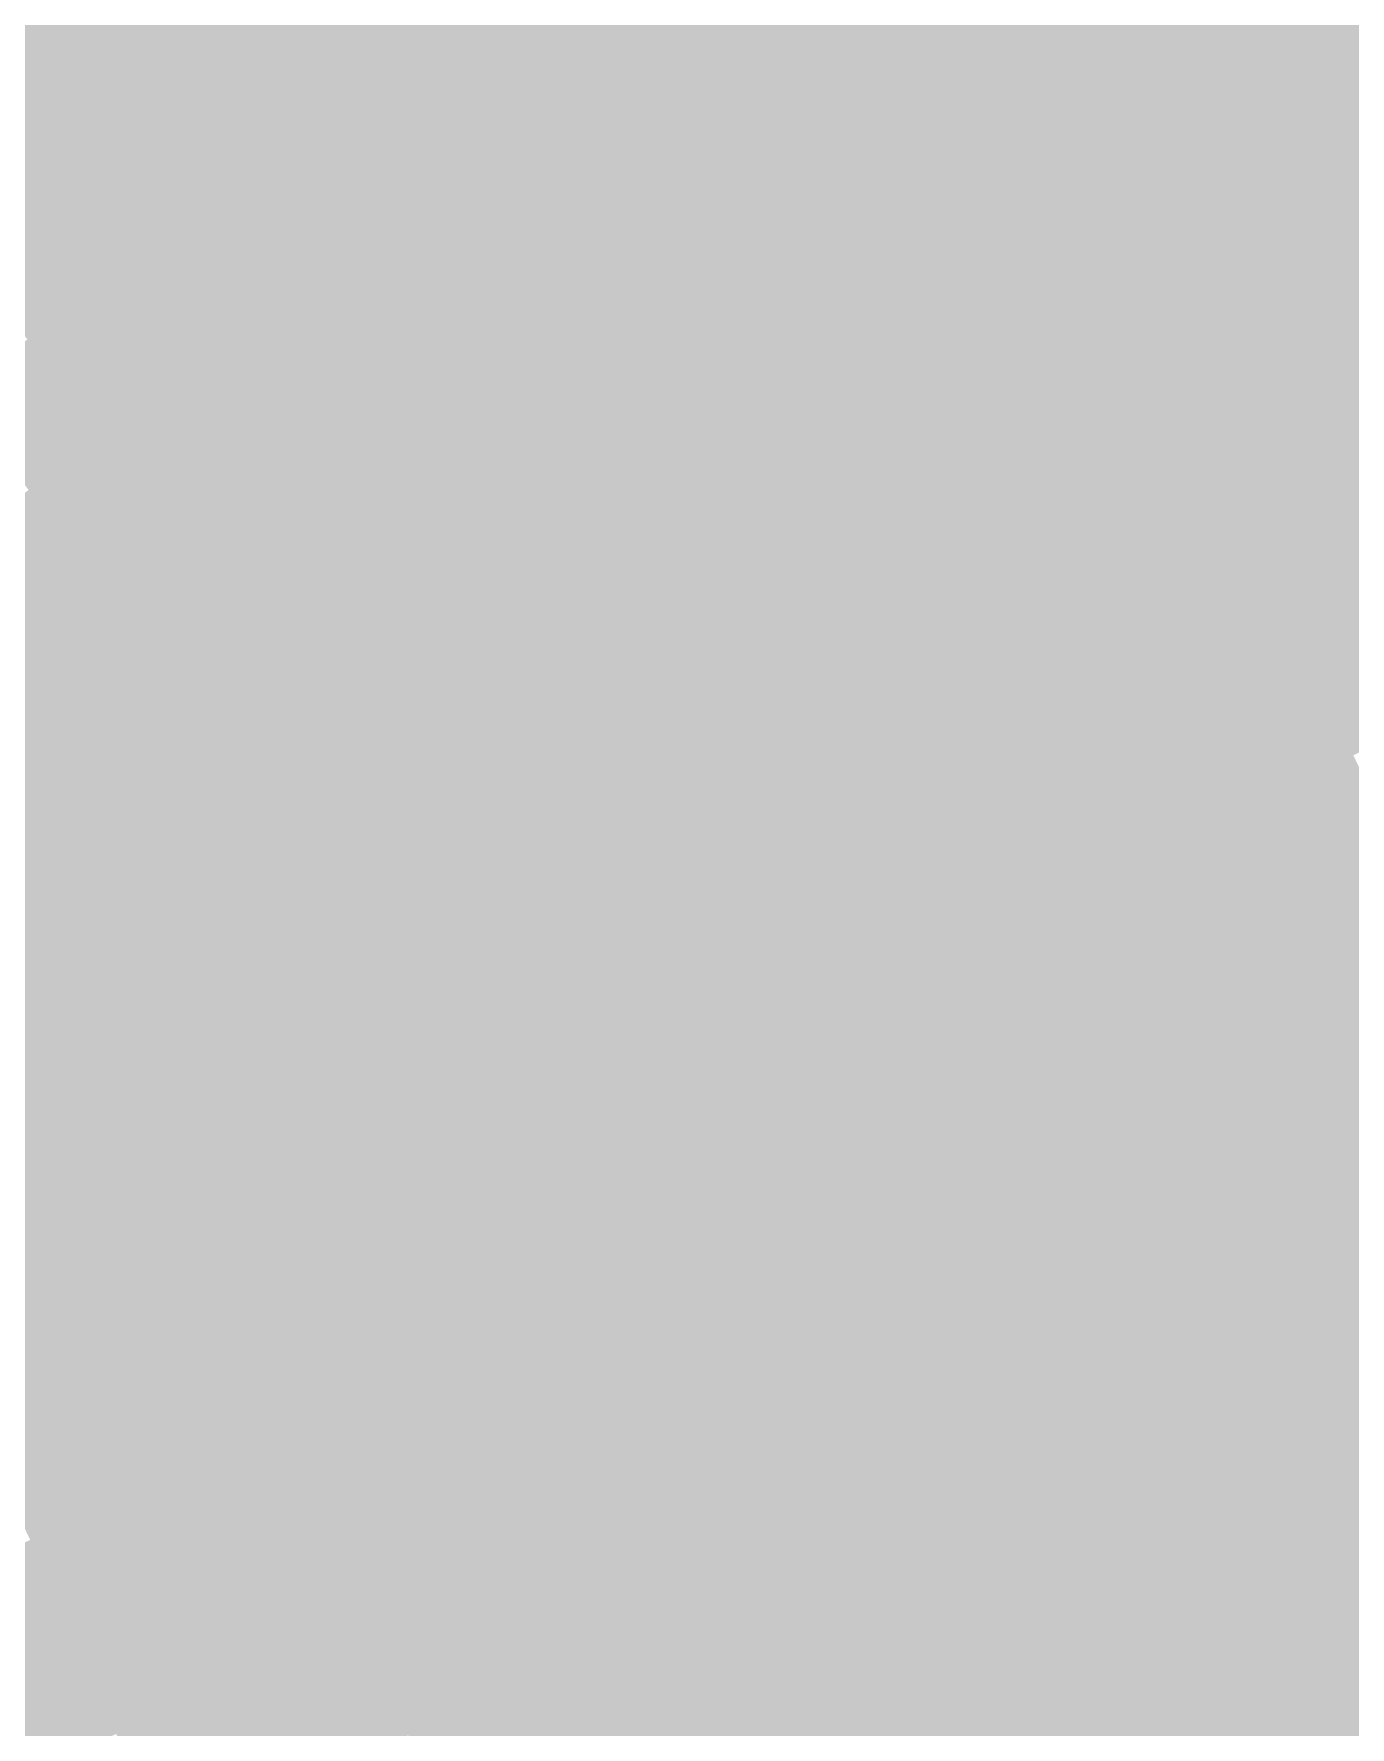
# Model space of a CAD drawing. Header units: inches. Extents: x -266 to 784, y -170 to 213.
# Drawn here: x 43.43 to 58.02, y 18.45 to 37.23 of the extents above; entities that cross this region are included whole.
import ezdxf

# ---------------------------------------------------------------- set-up
doc = ezdxf.new("R2010")
doc.units = ezdxf.units.IN
doc.header["$MEASUREMENT"] = 0

msp = doc.modelspace()

# ---------------------------------------------------------------- linework, layer by layer
at = {"color": 34, "true_color": 0x9e5900}
msp.add_solid([(54.778182, 38.579149), (55.595767, 39.154957), (55.708464, 37.223206), (56.539934, 37.778776)], dxfattribs=at)
at = {"color": 34, "true_color": 0xa65a00}
msp.add_solid([(57.371403, 38.334346), (58.202873, 38.889916), (58.294896, 36.914836), (59.13975, 37.449833)], dxfattribs=at)
at = {"color": 46, "true_color": 0x805200}
msp.add_solid([(46.380627, 38.063597), (47.153638, 38.69799), (47.300786, 36.913895), (48.089132, 37.529127)], dxfattribs=at)
at = {"color": 46, "true_color": 0x895400}
msp.add_solid([(48.877479, 38.144359), (49.665825, 38.75959), (49.798867, 36.933357), (50.602074, 37.529056)], dxfattribs=at)
at = {"color": 34, "true_color": 0x915600}
msp.add_solid([(51.405282, 38.124755), (52.20849, 38.720455), (52.325428, 36.851724), (53.143013, 37.427532)], dxfattribs=at)
at = {"color": 36, "true_color": 0x774f00}
msp.add_solid([(43.918113, 37.884025), (44.675322, 38.537198), (44.834606, 36.79481), (45.607617, 37.429204)], dxfattribs=at)
at = {"color": 34, "true_color": 0x9a5700}
msp.add_solid([(53.960598, 38.003341), (54.778182, 38.579149), (54.876994, 36.667635), (55.708464, 37.223206)], dxfattribs=at)
at = {"color": 34, "true_color": 0xa25800}
msp.add_solid([(56.539934, 37.778776), (57.371403, 38.334346), (57.450042, 36.379838), (58.294896, 36.914836)], dxfattribs=at)
at = {"color": 46, "true_color": 0x845100}
msp.add_solid([(48.089132, 37.529127), (48.877479, 38.144359), (48.995659, 36.337658), (49.798867, 36.933357)], dxfattribs=at)
at = {"color": 36, "true_color": 0x7c4f00}
msp.add_solid([(45.607617, 37.429204), (46.380627, 38.063597), (46.512439, 36.298664), (47.300786, 36.913895)], dxfattribs=at)
at = {"color": 34, "true_color": 0x8d5300}
msp.add_solid([(50.602074, 37.529056), (51.405282, 38.124755), (51.507843, 36.275916), (52.325428, 36.851724)], dxfattribs=at)
at = {"color": 34, "true_color": 0x955500}
msp.add_solid([(53.143013, 37.427532), (53.960598, 38.003341), (54.045525, 36.112065), (54.876994, 36.667635)], dxfattribs=at)
at = {"color": 36, "true_color": 0x734c00}
msp.add_solid([(43.160904, 37.230852), (43.918113, 37.884025), (44.061596, 36.160417), (44.834606, 36.79481)], dxfattribs=at)
at = {"color": 34, "true_color": 0x9e5600}
msp.add_solid([(55.708464, 37.223206), (56.539934, 37.778776), (56.605189, 35.844841), (57.450042, 36.379838)], dxfattribs=at)
at = {"color": 36, "true_color": 0x774c00}
msp.add_solid([(44.834606, 36.79481), (45.607617, 37.429204), (45.724093, 35.683432), (46.512439, 36.298664)], dxfattribs=at)
at = {"color": 36, "true_color": 0x804e00}
msp.add_solid([(47.300786, 36.913895), (48.089132, 37.529127), (48.192452, 35.741958), (48.995659, 36.337658)], dxfattribs=at)
at = {"color": 34, "true_color": 0x895100}
msp.add_solid([(49.798867, 36.933357), (50.602074, 37.529056), (50.690258, 35.700108), (51.507843, 36.275916)], dxfattribs=at)
at = {"color": 34, "true_color": 0x915200}
msp.add_solid([(52.325428, 36.851724), (53.143013, 37.427532), (53.214055, 35.556495), (54.045525, 36.112065)], dxfattribs=at)
at = {"color": 36, "true_color": 0x6f4900}
msp.add_solid([(42.403695, 36.577679), (43.160904, 37.230852), (43.288585, 35.526024), (44.061596, 36.160417)], dxfattribs=at)
at = {"color": 34, "true_color": 0x9a5300}
msp.add_solid([(54.876994, 36.667635), (55.708464, 37.223206), (55.760335, 35.309843), (56.605189, 35.844841)], dxfattribs=at)
at = {"color": 36, "true_color": 0x7c4c00}
msp.add_solid([(46.512439, 36.298664), (47.300786, 36.913895), (47.389244, 35.146259), (48.192452, 35.741958)], dxfattribs=at)
at = {"color": 36, "true_color": 0x844e00}
msp.add_solid([(48.995659, 36.337658), (49.798867, 36.933357), (49.872674, 35.1243), (50.690258, 35.700108)], dxfattribs=at)
at = {"color": 34, "true_color": 0x8d5000}
msp.add_solid([(51.507843, 36.275916), (52.325428, 36.851724), (52.382586, 35.000925), (53.214055, 35.556495)], dxfattribs=at)
at = {"color": 34, "true_color": 0xa25400}
msp.add_solid([(57.450042, 36.379838), (58.294896, 36.914836), (58.325545, 34.958987), (59.183274, 35.473089)], dxfattribs=at)
at = {"color": 36, "true_color": 0x734900}
msp.add_solid([(44.061596, 36.160417), (44.834606, 36.79481), (44.935746, 35.068201), (45.724093, 35.683432)], dxfattribs=at)
at = {"color": 34, "true_color": 0x955100}
msp.add_solid([(54.045525, 36.112065), (54.876994, 36.667635), (54.915482, 34.774845), (55.760335, 35.309843)], dxfattribs=at)
at = {"color": 36, "true_color": 0x774900}
msp.add_solid([(45.724093, 35.683432), (46.512439, 36.298664), (46.586037, 34.55056), (47.389244, 35.146259)], dxfattribs=at)
at = {"color": 36, "true_color": 0x804b00}
msp.add_solid([(48.192452, 35.741958), (48.995659, 36.337658), (49.055089, 34.548491), (49.872674, 35.1243)], dxfattribs=at)
at = {"color": 34, "true_color": 0x894d00}
msp.add_solid([(50.690258, 35.700108), (51.507843, 36.275916), (51.551116, 34.445354), (52.382586, 35.000925)], dxfattribs=at)
at = {"color": 34, "true_color": 0x9e5200}
msp.add_solid([(56.605189, 35.844841), (57.450042, 36.379838), (57.467817, 34.444884), (58.325545, 34.958987)], dxfattribs=at)
at = {"color": 36, "true_color": 0x6f4700}
msp.add_solid([(43.288585, 35.526024), (44.061596, 36.160417), (44.1474, 34.452969), (44.935746, 35.068201)], dxfattribs=at)
at = {"color": 34, "true_color": 0x914f00}
msp.add_solid([(53.214055, 35.556495), (54.045525, 36.112065), (54.070628, 34.239848), (54.915482, 34.774845)], dxfattribs=at)
at = {"color": 36, "true_color": 0x7c4900}
msp.add_solid([(47.389244, 35.146259), (48.192452, 35.741958), (48.237504, 33.972683), (49.055089, 34.548491)], dxfattribs=at)
at = {"color": 36, "true_color": 0x844b00}
msp.add_solid([(49.872674, 35.1243), (50.690258, 35.700108), (50.719646, 33.889784), (51.551116, 34.445354)], dxfattribs=at)
at = {"color": 34, "true_color": 0x9a5000}
msp.add_solid([(55.760335, 35.309843), (56.605189, 35.844841), (56.610088, 33.930781), (57.467817, 34.444884)], dxfattribs=at)
at = {"color": 36, "true_color": 0x6b4400}
msp.add_solid([(42.515575, 34.891631), (43.288585, 35.526024), (43.359054, 33.837737), (44.1474, 34.452969)], dxfattribs=at)
at = {"color": 36, "true_color": 0x734700}
msp.add_solid([(44.935746, 35.068201), (45.724093, 35.683432), (45.782829, 33.95486), (46.586037, 34.55056)], dxfattribs=at)
at = {"color": 34, "true_color": 0x8d4c00}
msp.add_solid([(52.382586, 35.000925), (53.214055, 35.556495), (53.225775, 33.70485), (54.070628, 34.239848)], dxfattribs=at)
at = {"color": 34, "true_color": 0x954e00}
msp.add_solid([(54.915482, 34.774845), (55.760335, 35.309843), (55.75236, 33.416678), (56.610088, 33.930781)], dxfattribs=at)
at = {"color": 36, "true_color": 0x774600}
msp.add_solid([(46.586037, 34.55056), (47.389244, 35.146259), (47.419919, 33.396875), (48.237504, 33.972683)], dxfattribs=at)
at = {"color": 36, "true_color": 0x804800}
msp.add_solid([(49.055089, 34.548491), (49.872674, 35.1243), (49.888177, 33.334214), (50.719646, 33.889784)], dxfattribs=at)
at = {"color": 36, "true_color": 0x6f4400}
msp.add_solid([(44.1474, 34.452969), (44.935746, 35.068201), (44.979622, 33.359161), (45.782829, 33.95486)], dxfattribs=at)
at = {"color": 36, "true_color": 0x894a00}
msp.add_solid([(51.551116, 34.445354), (52.382586, 35.000925), (52.380921, 33.169852), (53.225775, 33.70485)], dxfattribs=at)
at = {"color": 34, "true_color": 0x9e4e00}
msp.add_solid([(57.467817, 34.444884), (58.325545, 34.958987), (58.295828, 33.024179), (59.165915, 33.517077)], dxfattribs=at)
at = {"color": 34, "true_color": 0x914b00}
msp.add_solid([(54.070628, 34.239848), (54.915482, 34.774845), (54.894631, 32.902576), (55.75236, 33.416678)], dxfattribs=at)
at = {"color": 36, "true_color": 0x6b4100}
msp.add_solid([(43.359054, 33.837737), (44.1474, 34.452969), (44.176414, 32.763462), (44.979622, 33.359161)], dxfattribs=at)
at = {"color": 36, "true_color": 0x734400}
msp.add_solid([(45.782829, 33.95486), (46.586037, 34.55056), (46.602334, 32.821067), (47.419919, 33.396875)], dxfattribs=at)
at = {"color": 36, "true_color": 0x7c4600}
msp.add_solid([(48.237504, 33.972683), (49.055089, 34.548491), (49.056707, 32.778644), (49.888177, 33.334214)], dxfattribs=at)
at = {"color": 36, "true_color": 0x844800}
msp.add_solid([(50.719646, 33.889784), (51.551116, 34.445354), (51.536067, 32.634855), (52.380921, 33.169852)], dxfattribs=at)
at = {"color": 34, "true_color": 0x9a4c00}
msp.add_solid([(56.610088, 33.930781), (57.467817, 34.444884), (57.425741, 32.531281), (58.295828, 33.024179)], dxfattribs=at)
at = {"color": 34, "true_color": 0x8d4900}
msp.add_solid([(53.225775, 33.70485), (54.070628, 34.239848), (54.036902, 32.388473), (54.894631, 32.902576)], dxfattribs=at)
at = {"color": 36, "true_color": 0x663f00}
msp.add_solid([(42.570707, 33.222506), (43.359054, 33.837737), (43.373207, 32.167762), (44.176414, 32.763462)], dxfattribs=at)
at = {"color": 36, "true_color": 0x6f4100}
msp.add_solid([(44.979622, 33.359161), (45.782829, 33.95486), (45.78475, 32.245259), (46.602334, 32.821067)], dxfattribs=at)
at = {"color": 36, "true_color": 0x774400}
msp.add_solid([(47.419919, 33.396875), (48.237504, 33.972683), (48.225238, 32.223074), (49.056707, 32.778644)], dxfattribs=at)
at = {"color": 36, "true_color": 0x804600}
msp.add_solid([(49.888177, 33.334214), (50.719646, 33.889784), (50.691214, 32.099857), (51.536067, 32.634855)], dxfattribs=at)
at = {"color": 34, "true_color": 0x954a00}
msp.add_solid([(55.75236, 33.416678), (56.610088, 33.930781), (56.555654, 32.038382), (57.425741, 32.531281)], dxfattribs=at)
at = {"color": 36, "true_color": 0x894700}
msp.add_solid([(52.380921, 33.169852), (53.225775, 33.70485), (53.179174, 31.87437), (54.036902, 32.388473)], dxfattribs=at)
at = {"color": 36, "true_color": 0x6b3f00}
msp.add_solid([(44.176414, 32.763462), (44.979622, 33.359161), (44.967165, 31.669451), (45.78475, 32.245259)], dxfattribs=at)
at = {"color": 36, "true_color": 0x734100}
msp.add_solid([(46.602334, 32.821067), (47.419919, 33.396875), (47.393768, 31.667503), (48.225238, 32.223074)], dxfattribs=at)
at = {"color": 36, "true_color": 0x7c4300}
msp.add_solid([(49.056707, 32.778644), (49.888177, 33.334214), (49.84636, 31.56486), (50.691214, 32.099857)], dxfattribs=at)
at = {"color": 34, "true_color": 0x914800}
msp.add_solid([(54.894631, 32.902576), (55.75236, 33.416678), (55.685567, 31.545484), (56.555654, 32.038382)], dxfattribs=at)
at = {"color": 36, "true_color": 0x844500}
msp.add_solid([(51.536067, 32.634855), (52.380921, 33.169852), (52.321445, 31.360267), (53.179174, 31.87437)], dxfattribs=at)
at = {"color": 34, "true_color": 0x8d4600}
msp.add_solid([(54.036902, 32.388473), (54.894631, 32.902576), (54.81548, 31.052586), (55.685567, 31.545484)], dxfattribs=at)
at = {"color": 34, "true_color": 0x9a4900}
msp.add_solid([(57.425741, 32.531281), (58.295828, 33.024179), (58.206803, 31.112185), (59.088725, 31.583581)], dxfattribs=at)
at = {"color": 36, "true_color": 0x663c00}
msp.add_solid([(43.373207, 32.167762), (44.176414, 32.763462), (44.14958, 31.093642), (44.967165, 31.669451)], dxfattribs=at)
at = {"color": 36, "true_color": 0x6f3f00}
msp.add_solid([(45.78475, 32.245259), (46.602334, 32.821067), (46.562298, 31.111933), (47.393768, 31.667503)], dxfattribs=at)
at = {"color": 36, "true_color": 0x774100}
msp.add_solid([(48.225238, 32.223074), (49.056707, 32.778644), (49.001507, 31.029862), (49.84636, 31.56486)], dxfattribs=at)
at = {"color": 36, "true_color": 0x804300}
msp.add_solid([(50.691214, 32.099857), (51.536067, 32.634855), (51.463717, 30.846165), (52.321445, 31.360267)], dxfattribs=at)
at = {"color": 34, "true_color": 0x954700}
msp.add_solid([(56.555654, 32.038382), (57.425741, 32.531281), (57.324882, 30.640788), (58.206803, 31.112185)], dxfattribs=at)
at = {"color": 36, "true_color": 0x894400}
msp.add_solid([(53.179174, 31.87437), (54.036902, 32.388473), (53.945393, 30.559688), (54.81548, 31.052586)], dxfattribs=at)
at = {"color": 48, "true_color": 0x623a00}
msp.add_solid([(42.569999, 31.572063), (43.373207, 32.167762), (43.331995, 30.517834), (44.14958, 31.093642)], dxfattribs=at)
at = {"color": 36, "true_color": 0x6b3c00}
msp.add_solid([(44.967165, 31.669451), (45.78475, 32.245259), (45.730829, 30.556363), (46.562298, 31.111933)], dxfattribs=at)
at = {"color": 36, "true_color": 0x733f00}
msp.add_solid([(47.393768, 31.667503), (48.225238, 32.223074), (48.156653, 30.494864), (49.001507, 31.029862)], dxfattribs=at)
at = {"color": 36, "true_color": 0x7c4000}
msp.add_solid([(49.84636, 31.56486), (50.691214, 32.099857), (50.605988, 30.332062), (51.463717, 30.846165)], dxfattribs=at)
at = {"color": 34, "true_color": 0x914500}
msp.add_solid([(55.685567, 31.545484), (56.555654, 32.038382), (56.442961, 30.169391), (57.324882, 30.640788)], dxfattribs=at)
at = {"color": 36, "true_color": 0x844200}
msp.add_solid([(52.321445, 31.360267), (53.179174, 31.87437), (53.075306, 30.06679), (53.945393, 30.559688)], dxfattribs=at)
at = {"color": 36, "true_color": 0x663a00}
msp.add_solid([(44.14958, 31.093642), (44.967165, 31.669451), (44.899359, 30.000793), (45.730829, 30.556363)], dxfattribs=at)
at = {"color": 36, "true_color": 0x6f3c00}
msp.add_solid([(46.562298, 31.111933), (47.393768, 31.667503), (47.3118, 29.959867), (48.156653, 30.494864)], dxfattribs=at)
at = {"color": 36, "true_color": 0x773e00}
msp.add_solid([(49.001507, 31.029862), (49.84636, 31.56486), (49.748259, 29.817959), (50.605988, 30.332062)], dxfattribs=at)
at = {"color": 36, "true_color": 0x8d4300}
msp.add_solid([(54.81548, 31.052586), (55.685567, 31.545484), (55.56104, 29.697994), (56.442961, 30.169391)], dxfattribs=at)
at = {"color": 36, "true_color": 0x804000}
msp.add_solid([(51.463717, 30.846165), (52.321445, 31.360267), (52.205219, 29.573892), (53.075306, 30.06679)], dxfattribs=at)
at = {"color": 48, "true_color": 0x623800}
msp.add_solid([(43.331995, 30.517834), (44.14958, 31.093642), (44.067889, 29.445222), (44.899359, 30.000793)], dxfattribs=at)
at = {"color": 36, "true_color": 0x6b3a00}
msp.add_solid([(45.730829, 30.556363), (46.562298, 31.111933), (46.466946, 29.424869), (47.3118, 29.959867)], dxfattribs=at)
at = {"color": 36, "true_color": 0x733c00}
msp.add_solid([(48.156653, 30.494864), (49.001507, 31.029862), (48.890531, 29.303856), (49.748259, 29.817959)], dxfattribs=at)
at = {"color": 36, "true_color": 0x894100}
msp.add_solid([(53.945393, 30.559688), (54.81548, 31.052586), (54.679118, 29.226598), (55.56104, 29.697994)], dxfattribs=at)
at = {"color": 34, "true_color": 0x954300}
msp.add_solid([(57.324882, 30.640788), (58.206803, 31.112185), (58.05958, 29.224736), (58.952804, 29.674348)], dxfattribs=at)
at = {"color": 36, "true_color": 0x7c3d00}
msp.add_solid([(50.605988, 30.332062), (51.463717, 30.846165), (51.335132, 29.080993), (52.205219, 29.573892)], dxfattribs=at)
at = {"color": 34, "true_color": 0x914100}
msp.add_solid([(56.442961, 30.169391), (57.324882, 30.640788), (57.166355, 28.775125), (58.05958, 29.224736)], dxfattribs=at)
at = {"color": 48, "true_color": 0x5e3500}
msp.add_solid([(42.51441, 29.942026), (43.331995, 30.517834), (43.23642, 28.889652), (44.067889, 29.445222)], dxfattribs=at)
at = {"color": 36, "true_color": 0x663800}
msp.add_solid([(44.899359, 30.000793), (45.730829, 30.556363), (45.622093, 28.889871), (46.466946, 29.424869)], dxfattribs=at)
at = {"color": 36, "true_color": 0x6f3a00}
msp.add_solid([(47.3118, 29.959867), (48.156653, 30.494864), (48.032802, 28.789754), (48.890531, 29.303856)], dxfattribs=at)
at = {"color": 36, "true_color": 0x843f00}
msp.add_solid([(53.075306, 30.06679), (53.945393, 30.559688), (53.797197, 28.755201), (54.679118, 29.226598)], dxfattribs=at)
at = {"color": 36, "true_color": 0x773b00}
msp.add_solid([(49.748259, 29.817959), (50.605988, 30.332062), (50.465045, 28.588095), (51.335132, 29.080993)], dxfattribs=at)
at = {"color": 36, "true_color": 0x803c00}
msp.add_solid([(52.205219, 29.573892), (53.075306, 30.06679), (52.915276, 28.283804), (53.797197, 28.755201)], dxfattribs=at)
at = {"color": 36, "true_color": 0x8d3f00}
msp.add_solid([(55.56104, 29.697994), (56.442961, 30.169391), (56.273131, 28.325514), (57.166355, 28.775125)], dxfattribs=at)
at = {"color": 48, "true_color": 0x623500}
msp.add_solid([(44.067889, 29.445222), (44.899359, 30.000793), (44.777239, 28.354874), (45.622093, 28.889871)], dxfattribs=at)
at = {"color": 36, "true_color": 0x6b3700}
msp.add_solid([(46.466946, 29.424869), (47.3118, 29.959867), (47.175074, 28.275651), (48.032802, 28.789754)], dxfattribs=at)
at = {"color": 36, "true_color": 0x733900}
msp.add_solid([(48.890531, 29.303856), (49.748259, 29.817959), (49.594958, 28.095197), (50.465045, 28.588095)], dxfattribs=at)
at = {"color": 36, "true_color": 0x893d00}
msp.add_solid([(54.679118, 29.226598), (55.56104, 29.697994), (55.379907, 27.875902), (56.273131, 28.325514)], dxfattribs=at)
at = {"color": 36, "true_color": 0x7c3a00}
msp.add_solid([(51.335132, 29.080993), (52.205219, 29.573892), (52.033355, 27.812407), (52.915276, 28.283804)], dxfattribs=at)
at = {"color": 48, "true_color": 0x5e3300}
msp.add_solid([(43.23642, 28.889652), (44.067889, 29.445222), (43.932385, 27.819876), (44.777239, 28.354874)], dxfattribs=at)
at = {"color": 48, "true_color": 0x663500}
msp.add_solid([(45.622093, 28.889871), (46.466946, 29.424869), (46.317345, 27.761548), (47.175074, 28.275651)], dxfattribs=at)
at = {"color": 36, "true_color": 0x6f3700}
msp.add_solid([(48.032802, 28.789754), (48.890531, 29.303856), (48.724872, 27.602299), (49.594958, 28.095197)], dxfattribs=at)
at = {"color": 36, "true_color": 0x843b00}
msp.add_solid([(53.797197, 28.755201), (54.679118, 29.226598), (54.486682, 27.426291), (55.379907, 27.875902)], dxfattribs=at)
at = {"color": 34, "true_color": 0x913e00}
msp.add_solid([(57.166355, 28.775125), (58.05958, 29.224736), (57.855315, 27.363526), (58.759304, 27.791081)], dxfattribs=at)
at = {"color": 36, "true_color": 0x773800}
msp.add_solid([(50.465045, 28.588095), (51.335132, 29.080993), (51.151433, 27.341011), (52.033355, 27.812407)], dxfattribs=at)
at = {"color": 48, "true_color": 0x5a3100}
msp.add_solid([(42.40495, 28.334082), (43.23642, 28.889652), (43.087532, 27.284879), (43.932385, 27.819876)], dxfattribs=at)
at = {"color": 48, "true_color": 0x623300}
msp.add_solid([(44.777239, 28.354874), (45.622093, 28.889871), (45.459616, 27.247445), (46.317345, 27.761548)], dxfattribs=at)
at = {"color": 36, "true_color": 0x6b3500}
msp.add_solid([(47.175074, 28.275651), (48.032802, 28.789754), (47.854785, 27.109401), (48.724872, 27.602299)], dxfattribs=at)
at = {"color": 36, "true_color": 0x803900}
msp.add_solid([(52.915276, 28.283804), (53.797197, 28.755201), (53.593458, 26.97668), (54.486682, 27.426291)], dxfattribs=at)
at = {"color": 36, "true_color": 0x8d3c00}
msp.add_solid([(56.273131, 28.325514), (57.166355, 28.775125), (56.951325, 26.935971), (57.855315, 27.363526)], dxfattribs=at)
at = {"color": 36, "true_color": 0x733600}
msp.add_solid([(49.594958, 28.095197), (50.465045, 28.588095), (50.269512, 26.869614), (51.151433, 27.341011)], dxfattribs=at)
at = {"color": 48, "true_color": 0x5e3100}
msp.add_solid([(43.932385, 27.819876), (44.777239, 28.354874), (44.601888, 26.733343), (45.459616, 27.247445)], dxfattribs=at)
at = {"color": 48, "true_color": 0x663300}
msp.add_solid([(46.317345, 27.761548), (47.175074, 28.275651), (46.984698, 26.616502), (47.854785, 27.109401)], dxfattribs=at)
at = {"color": 36, "true_color": 0x7c3800}
msp.add_solid([(52.033355, 27.812407), (52.915276, 28.283804), (52.700234, 26.527068), (53.593458, 26.97668)], dxfattribs=at)
at = {"color": 36, "true_color": 0x893a00}
msp.add_solid([(55.379907, 27.875902), (56.273131, 28.325514), (56.047336, 26.508416), (56.951325, 26.935971)], dxfattribs=at)
at = {"color": 36, "true_color": 0x6f3400}
msp.add_solid([(48.724872, 27.602299), (49.594958, 28.095197), (49.387591, 26.398217), (50.269512, 26.869614)], dxfattribs=at)
at = {"color": 38, "true_color": 0x5a2f00}
msp.add_solid([(43.087532, 27.284879), (43.932385, 27.819876), (43.744159, 26.21924), (44.601888, 26.733343)], dxfattribs=at)
at = {"color": 36, "true_color": 0x773600}
msp.add_solid([(51.151433, 27.341011), (52.033355, 27.812407), (51.807009, 26.077457), (52.700234, 26.527068)], dxfattribs=at)
at = {"color": 36, "true_color": 0x843800}
msp.add_solid([(54.486682, 27.426291), (55.379907, 27.875902), (55.143347, 26.080861), (56.047336, 26.508416)], dxfattribs=at)
at = {"color": 48, "true_color": 0x623100}
msp.add_solid([(45.459616, 27.247445), (46.317345, 27.761548), (46.114611, 26.123604), (46.984698, 26.616502)], dxfattribs=at)
at = {"color": 36, "true_color": 0x913a00}
msp.add_solid([(57.855315, 27.363526), (58.759304, 27.791081), (58.509424, 25.935444), (59.423634, 26.340685)], dxfattribs=at)
at = {"color": 36, "true_color": 0x6b3200}
msp.add_solid([(47.854785, 27.109401), (48.724872, 27.602299), (48.50567, 25.926821), (49.387591, 26.398217)], dxfattribs=at)
at = {"color": 36, "true_color": 0x803700}
msp.add_solid([(53.593458, 26.97668), (54.486682, 27.426291), (54.239358, 25.653306), (55.143347, 26.080861)], dxfattribs=at)
at = {"color": 38, "true_color": 0x552c00}
msp.add_solid([(42.242678, 26.749881), (43.087532, 27.284879), (42.886431, 25.705137), (43.744159, 26.21924)], dxfattribs=at)
at = {"color": 38, "true_color": 0x5e2f00}
msp.add_solid([(44.601888, 26.733343), (45.459616, 27.247445), (45.244524, 25.630706), (46.114611, 26.123604)], dxfattribs=at)
at = {"color": 36, "true_color": 0x733400}
msp.add_solid([(50.269512, 26.869614), (51.151433, 27.341011), (50.913785, 25.627846), (51.807009, 26.077457)], dxfattribs=at)
at = {"color": 36, "true_color": 0x8d3900}
msp.add_solid([(56.951325, 26.935971), (57.855315, 27.363526), (57.595215, 25.530203), (58.509424, 25.935444)], dxfattribs=at)
at = {"color": 48, "true_color": 0x663000}
msp.add_solid([(46.984698, 26.616502), (47.854785, 27.109401), (47.623748, 25.455424), (48.50567, 25.926821)], dxfattribs=at)
at = {"color": 36, "true_color": 0x6f3200}
msp.add_solid([(49.387591, 26.398217), (50.269512, 26.869614), (50.020561, 25.178234), (50.913785, 25.627846)], dxfattribs=at)
at = {"color": 36, "true_color": 0x7c3500}
msp.add_solid([(52.700234, 26.527068), (53.593458, 26.97668), (53.335368, 25.225751), (54.239358, 25.653306)], dxfattribs=at)
at = {"color": 36, "true_color": 0x893700}
msp.add_solid([(56.047336, 26.508416), (56.951325, 26.935971), (56.681005, 25.124961), (57.595215, 25.530203)], dxfattribs=at)
at = {"color": 38, "true_color": 0x5a2c00}
msp.add_solid([(43.744159, 26.21924), (44.601888, 26.733343), (44.374437, 25.137808), (45.244524, 25.630706)], dxfattribs=at)
at = {"color": 38, "true_color": 0x622e00}
msp.add_solid([(46.114611, 26.123604), (46.984698, 26.616502), (46.741827, 24.984027), (47.623748, 25.455424)], dxfattribs=at)
at = {"color": 36, "true_color": 0x773300}
msp.add_solid([(51.807009, 26.077457), (52.700234, 26.527068), (52.431379, 24.798195), (53.335368, 25.225751)], dxfattribs=at)
at = {"color": 36, "true_color": 0x843500}
msp.add_solid([(55.143347, 26.080861), (56.047336, 26.508416), (55.766795, 24.71972), (56.681005, 25.124961)], dxfattribs=at)
at = {"color": 36, "true_color": 0x6b3000}
msp.add_solid([(48.50567, 25.926821), (49.387591, 26.398217), (49.127337, 24.728623), (50.020561, 25.178234)], dxfattribs=at)
at = {"color": 38, "true_color": 0x552a00}
msp.add_solid([(42.886431, 25.705137), (43.744159, 26.21924), (43.50435, 24.64491), (44.374437, 25.137808)], dxfattribs=at)
at = {"color": 38, "true_color": 0x5e2c00}
msp.add_solid([(45.244524, 25.630706), (46.114611, 26.123604), (45.859906, 24.51263), (46.741827, 24.984027)], dxfattribs=at)
at = {"color": 38, "true_color": 0x662e00}
msp.add_solid([(47.623748, 25.455424), (48.50567, 25.926821), (48.234112, 24.279012), (49.127337, 24.728623)], dxfattribs=at)
at = {"color": 36, "true_color": 0x733100}
msp.add_solid([(50.913785, 25.627846), (51.807009, 26.077457), (51.52739, 24.37064), (52.431379, 24.798195)], dxfattribs=at)
at = {"color": 36, "true_color": 0x803400}
msp.add_solid([(54.239358, 25.653306), (55.143347, 26.080861), (54.852585, 24.314479), (55.766795, 24.71972)], dxfattribs=at)
at = {"color": 36, "true_color": 0x8d3500}
msp.add_solid([(57.595215, 25.530203), (58.509424, 25.935444), (58.204411, 24.109056), (59.12829, 24.49174)], dxfattribs=at)
at = {"color": 38, "true_color": 0x512800}
msp.add_solid([(42.028702, 25.191034), (42.886431, 25.705137), (42.634263, 24.152011), (43.50435, 24.64491)], dxfattribs=at)
at = {"color": 38, "true_color": 0x5a2a00}
msp.add_solid([(44.374437, 25.137808), (45.244524, 25.630706), (44.977984, 24.041234), (45.859906, 24.51263)], dxfattribs=at)
at = {"color": 26, "true_color": 0x6f2f00}
msp.add_solid([(50.020561, 25.178234), (50.913785, 25.627846), (50.6234, 23.943085), (51.52739, 24.37064)], dxfattribs=at)
at = {"color": 36, "true_color": 0x7c3200}
msp.add_solid([(53.335368, 25.225751), (54.239358, 25.653306), (53.938376, 23.909238), (54.852585, 24.314479)], dxfattribs=at)
at = {"color": 38, "true_color": 0x622c00}
msp.add_solid([(46.741827, 24.984027), (47.623748, 25.455424), (47.340888, 23.8294), (48.234112, 24.279012)], dxfattribs=at)
at = {"color": 36, "true_color": 0x893400}
msp.add_solid([(56.681005, 25.124961), (57.595215, 25.530203), (57.280531, 23.726373), (58.204411, 24.109056)], dxfattribs=at)
at = {"color": 26, "true_color": 0x6b2d00}
msp.add_solid([(49.127337, 24.728623), (50.020561, 25.178234), (49.719411, 23.51553), (50.6234, 23.943085)], dxfattribs=at)
at = {"color": 36, "true_color": 0x773000}
msp.add_solid([(52.431379, 24.798195), (53.335368, 25.225751), (53.024166, 23.503996), (53.938376, 23.909238)], dxfattribs=at)
at = {"color": 38, "true_color": 0x552800}
msp.add_solid([(43.50435, 24.64491), (44.374437, 25.137808), (44.096063, 23.569837), (44.977984, 24.041234)], dxfattribs=at)
at = {"color": 38, "true_color": 0x5e2a00}
msp.add_solid([(45.859906, 24.51263), (46.741827, 24.984027), (46.447664, 23.379789), (47.340888, 23.8294)], dxfattribs=at)
at = {"color": 36, "true_color": 0x843200}
msp.add_solid([(55.766795, 24.71972), (56.681005, 25.124961), (56.356651, 23.343689), (57.280531, 23.726373)], dxfattribs=at)
at = {"color": 26, "true_color": 0x732e00}
msp.add_solid([(51.52739, 24.37064), (52.431379, 24.798195), (52.109956, 23.098755), (53.024166, 23.503996)], dxfattribs=at)
at = {"color": 38, "true_color": 0x512600}
msp.add_solid([(42.634263, 24.152011), (43.50435, 24.64491), (43.214142, 23.09844), (44.096063, 23.569837)], dxfattribs=at)
at = {"color": 38, "true_color": 0x662c00}
msp.add_solid([(48.234112, 24.279012), (49.127337, 24.728623), (48.815422, 23.087975), (49.719411, 23.51553)], dxfattribs=at)
at = {"color": 36, "true_color": 0x803100}
msp.add_solid([(54.852585, 24.314479), (55.766795, 24.71972), (55.432772, 22.961006), (56.356651, 23.343689)], dxfattribs=at)
at = {"color": 38, "true_color": 0x5a2800}
msp.add_solid([(44.977984, 24.041234), (45.859906, 24.51263), (45.554439, 22.930178), (46.447664, 23.379789)], dxfattribs=at)
at = {"color": 38, "true_color": 0x622a00}
msp.add_solid([(47.340888, 23.8294), (48.234112, 24.279012), (47.911433, 22.66042), (48.815422, 23.087975)], dxfattribs=at)
at = {"color": 26, "true_color": 0x6f2d00}
msp.add_solid([(50.6234, 23.943085), (51.52739, 24.37064), (51.195746, 22.693514), (52.109956, 23.098755)], dxfattribs=at)
at = {"color": 26, "true_color": 0x7c2f00}
msp.add_solid([(53.938376, 23.909238), (54.852585, 24.314479), (54.508892, 22.578323), (55.432772, 22.961006)], dxfattribs=at)
at = {"color": 38, "true_color": 0x552600}
msp.add_solid([(44.096063, 23.569837), (44.977984, 24.041234), (44.661215, 22.480566), (45.554439, 22.930178)], dxfattribs=at)
at = {"color": 36, "true_color": 0x893100}
msp.add_solid([(57.280531, 23.726373), (58.204411, 24.109056), (57.845554, 22.313492), (58.778546, 22.673387)], dxfattribs=at)
at = {"color": 26, "true_color": 0x6b2b00}
msp.add_solid([(49.719411, 23.51553), (50.6234, 23.943085), (50.281537, 22.288272), (51.195746, 22.693514)], dxfattribs=at)
at = {"color": 26, "true_color": 0x772d00}
msp.add_solid([(53.024166, 23.503996), (53.938376, 23.909238), (53.585013, 22.195639), (54.508892, 22.578323)], dxfattribs=at)
at = {"color": 38, "true_color": 0x5e2800}
msp.add_solid([(46.447664, 23.379789), (47.340888, 23.8294), (47.007443, 22.232865), (47.911433, 22.66042)], dxfattribs=at)
at = {"color": 26, "true_color": 0x842f00}
msp.add_solid([(56.356651, 23.343689), (57.280531, 23.726373), (56.912561, 21.953597), (57.845554, 22.313492)], dxfattribs=at)
at = {"color": 38, "true_color": 0x512400}
msp.add_solid([(43.214142, 23.09844), (44.096063, 23.569837), (43.767991, 22.030955), (44.661215, 22.480566)], dxfattribs=at)
at = {"color": 38, "true_color": 0x662900}
msp.add_solid([(48.815422, 23.087975), (49.719411, 23.51553), (49.367327, 21.883031), (50.281537, 22.288272)], dxfattribs=at)
at = {"color": 26, "true_color": 0x732c00}
msp.add_solid([(52.109956, 23.098755), (53.024166, 23.503996), (52.661133, 21.812956), (53.585013, 22.195639)], dxfattribs=at)
at = {"color": 38, "true_color": 0x5a2600}
msp.add_solid([(45.554439, 22.930178), (46.447664, 23.379789), (46.103454, 21.80531), (47.007443, 22.232865)], dxfattribs=at)
at = {"color": 26, "true_color": 0x802d00}
msp.add_solid([(55.432772, 22.961006), (56.356651, 23.343689), (55.979568, 21.593702), (56.912561, 21.953597)], dxfattribs=at)
at = {"color": 38, "true_color": 0x4d2300}
msp.add_solid([(42.332221, 22.627043), (43.214142, 23.09844), (42.874766, 21.581344), (43.767991, 22.030955)], dxfattribs=at)
at = {"color": 38, "true_color": 0x552400}
msp.add_solid([(44.661215, 22.480566), (45.554439, 22.930178), (45.199465, 21.377755), (46.103454, 21.80531)], dxfattribs=at)
at = {"color": 38, "true_color": 0x622700}
msp.add_solid([(47.911433, 22.66042), (48.815422, 23.087975), (48.453117, 21.47779), (49.367327, 21.883031)], dxfattribs=at)
at = {"color": 26, "true_color": 0x6f2a00}
msp.add_solid([(51.195746, 22.693514), (52.109956, 23.098755), (51.737254, 21.430272), (52.661133, 21.812956)], dxfattribs=at)
at = {"color": 26, "true_color": 0x7c2c00}
msp.add_solid([(54.508892, 22.578323), (55.432772, 22.961006), (55.046575, 21.233807), (55.979568, 21.593702)], dxfattribs=at)
at = {"color": 38, "true_color": 0x5e2600}
msp.add_solid([(47.007443, 22.232865), (47.911433, 22.66042), (47.538907, 21.072548), (48.453117, 21.47779)], dxfattribs=at)
at = {"color": 26, "true_color": 0x6b2800}
msp.add_solid([(50.281537, 22.288272), (51.195746, 22.693514), (50.813374, 21.047589), (51.737254, 21.430272)], dxfattribs=at)
at = {"color": 26, "true_color": 0x772a00}
msp.add_solid([(53.585013, 22.195639), (54.508892, 22.578323), (54.113582, 20.873912), (55.046575, 21.233807)], dxfattribs=at)
at = {"color": 26, "true_color": 0x892d00}
msp.add_solid([(57.845554, 22.313492), (58.778546, 22.673387), (58.375732, 20.887171), (59.317276, 21.224061)], dxfattribs=at)
at = {"color": 38, "true_color": 0x512300}
msp.add_solid([(43.767991, 22.030955), (44.661215, 22.480566), (44.295475, 20.9502), (45.199465, 21.377755)], dxfattribs=at)
at = {"color": 38, "true_color": 0x5a2400}
msp.add_solid([(46.103454, 21.80531), (47.007443, 22.232865), (46.624698, 20.667307), (47.538907, 21.072548)], dxfattribs=at)
at = {"color": 38, "true_color": 0x662700}
msp.add_solid([(49.367327, 21.883031), (50.281537, 22.288272), (49.889495, 20.664905), (50.813374, 21.047589)], dxfattribs=at)
at = {"color": 26, "true_color": 0x732900}
msp.add_solid([(52.661133, 21.812956), (53.585013, 22.195639), (53.18059, 20.514017), (54.113582, 20.873912)], dxfattribs=at)
at = {"color": 26, "true_color": 0x842c00}
msp.add_solid([(56.912561, 21.953597), (57.845554, 22.313492), (57.434188, 20.550281), (58.375732, 20.887171)], dxfattribs=at)
at = {"color": 38, "true_color": 0x4d2100}
msp.add_solid([(42.874766, 21.581344), (43.767991, 22.030955), (43.391486, 20.522644), (44.295475, 20.9502)], dxfattribs=at)
at = {"color": 38, "true_color": 0x552200}
msp.add_solid([(45.199465, 21.377755), (46.103454, 21.80531), (45.710488, 20.262066), (46.624698, 20.667307)], dxfattribs=at)
at = {"color": 38, "true_color": 0x622500}
msp.add_solid([(48.453117, 21.47779), (49.367327, 21.883031), (48.965615, 20.282222), (49.889495, 20.664905)], dxfattribs=at)
at = {"color": 26, "true_color": 0x6f2700}
msp.add_solid([(51.737254, 21.430272), (52.661133, 21.812956), (52.247597, 20.154122), (53.18059, 20.514017)], dxfattribs=at)
at = {"color": 26, "true_color": 0x802a00}
msp.add_solid([(55.979568, 21.593702), (56.912561, 21.953597), (56.492644, 20.213391), (57.434188, 20.550281)], dxfattribs=at)
at = {"color": 38, "true_color": 0x5e2400}
msp.add_solid([(47.538907, 21.072548), (48.453117, 21.47779), (48.041736, 19.899538), (48.965615, 20.282222)], dxfattribs=at)
at = {"color": 26, "true_color": 0x6b2600}
msp.add_solid([(50.813374, 21.047589), (51.737254, 21.430272), (51.314604, 19.794227), (52.247597, 20.154122)], dxfattribs=at)
at = {"color": 26, "true_color": 0x7c2900}
msp.add_solid([(55.046575, 21.233807), (55.979568, 21.593702), (55.5511, 19.876501), (56.492644, 20.213391)], dxfattribs=at)
at = {"color": 38, "true_color": 0x512100}
msp.add_solid([(44.295475, 20.9502), (45.199465, 21.377755), (44.796278, 19.856824), (45.710488, 20.262066)], dxfattribs=at)
at = {"color": 26, "true_color": 0x772800}
msp.add_solid([(54.113582, 20.873912), (55.046575, 21.233807), (54.609556, 19.539611), (55.5511, 19.876501)], dxfattribs=at)
at = {"color": 38, "true_color": 0x5a2200}
msp.add_solid([(46.624698, 20.667307), (47.538907, 21.072548), (47.117856, 19.516855), (48.041736, 19.899538)], dxfattribs=at)
at = {"color": 26, "true_color": 0x662400}
msp.add_solid([(49.889495, 20.664905), (50.813374, 21.047589), (50.381611, 19.434332), (51.314604, 19.794227)], dxfattribs=at)
at = {"color": 38, "true_color": 0x4d1f00}
msp.add_solid([(43.391486, 20.522644), (44.295475, 20.9502), (43.882068, 19.451583), (44.796278, 19.856824)], dxfattribs=at)
at = {"color": 26, "true_color": 0x732600}
msp.add_solid([(53.18059, 20.514017), (54.113582, 20.873912), (53.668012, 19.202722), (54.609556, 19.539611)], dxfattribs=at)
at = {"color": 26, "true_color": 0x842900}
msp.add_solid([(57.434188, 20.550281), (58.375732, 20.887171), (57.921219, 19.134586), (58.870747, 19.448268)], dxfattribs=at)
at = {"color": 38, "true_color": 0x552000}
msp.add_solid([(45.710488, 20.262066), (46.624698, 20.667307), (46.193977, 19.134172), (47.117856, 19.516855)], dxfattribs=at)
at = {"color": 38, "true_color": 0x622300}
msp.add_solid([(48.965615, 20.282222), (49.889495, 20.664905), (49.448618, 19.074437), (50.381611, 19.434332)], dxfattribs=at)
at = {"color": 38, "true_color": 0x491d00}
msp.add_solid([(42.487497, 20.095089), (43.391486, 20.522644), (42.967859, 19.046342), (43.882068, 19.451583)], dxfattribs=at)
at = {"color": 26, "true_color": 0x6f2500}
msp.add_solid([(52.247597, 20.154122), (53.18059, 20.514017), (52.726468, 18.865832), (53.668012, 19.202722)], dxfattribs=at)
at = {"color": 26, "true_color": 0x802800}
msp.add_solid([(56.492644, 20.213391), (57.434188, 20.550281), (56.971691, 18.820904), (57.921219, 19.134586)], dxfattribs=at)
at = {"color": 38, "true_color": 0x511f00}
msp.add_solid([(44.796278, 19.856824), (45.710488, 20.262066), (45.270097, 18.751488), (46.193977, 19.134172)], dxfattribs=at)
at = {"color": 38, "true_color": 0x5e2100}
msp.add_solid([(48.041736, 19.899538), (48.965615, 20.282222), (48.515626, 18.714542), (49.448618, 19.074437)], dxfattribs=at)
at = {"color": 26, "true_color": 0x6b2300}
msp.add_solid([(51.314604, 19.794227), (52.247597, 20.154122), (51.784924, 18.528942), (52.726468, 18.865832)], dxfattribs=at)
at = {"color": 26, "true_color": 0x7c2600}
msp.add_solid([(55.5511, 19.876501), (56.492644, 20.213391), (56.022163, 18.507223), (56.971691, 18.820904)], dxfattribs=at)
at = {"color": 38, "true_color": 0x4d1d00}
msp.add_solid([(43.882068, 19.451583), (44.796278, 19.856824), (44.346218, 18.368805), (45.270097, 18.751488)], dxfattribs=at)
at = {"color": 38, "true_color": 0x5a2000}
msp.add_solid([(47.117856, 19.516855), (48.041736, 19.899538), (47.582633, 18.354647), (48.515626, 18.714542)], dxfattribs=at)
at = {"color": 26, "true_color": 0x662200}
msp.add_solid([(50.381611, 19.434332), (51.314604, 19.794227), (50.84338, 18.192052), (51.784924, 18.528942)], dxfattribs=at)
at = {"color": 26, "true_color": 0x772500}
msp.add_solid([(54.609556, 19.539611), (55.5511, 19.876501), (55.072634, 18.193541), (56.022163, 18.507223)], dxfattribs=at)
at = {"color": 26, "true_color": 0x732400}
msp.add_solid([(53.668012, 19.202722), (54.609556, 19.539611), (54.123106, 17.879859), (55.072634, 18.193541)], dxfattribs=at)
at = {"color": 28, "true_color": 0x491b00}
msp.add_solid([(42.967859, 19.046342), (43.882068, 19.451583), (43.422338, 17.986121), (44.346218, 18.368805)], dxfattribs=at)
at = {"color": 38, "true_color": 0x551e00}
msp.add_solid([(46.193977, 19.134172), (47.117856, 19.516855), (46.64964, 17.994752), (47.582633, 18.354647)], dxfattribs=at)
at = {"color": 38, "true_color": 0x622100}
msp.add_solid([(49.448618, 19.074437), (50.381611, 19.434332), (49.901835, 17.855162), (50.84338, 18.192052)], dxfattribs=at)
at = {"color": 26, "true_color": 0x842600}
msp.add_solid([(57.921219, 19.134586), (58.870747, 19.448268), (58.37336, 17.707365), (59.330301, 17.99765)], dxfattribs=at)
at = {"color": 26, "true_color": 0x6f2200}
msp.add_solid([(52.726468, 18.865832), (53.668012, 19.202722), (53.173578, 17.566177), (54.123106, 17.879859)], dxfattribs=at)
at = {"color": 38, "true_color": 0x511d00}
msp.add_solid([(45.270097, 18.751488), (46.193977, 19.134172), (45.716647, 17.634857), (46.64964, 17.994752)], dxfattribs=at)
at = {"color": 38, "true_color": 0x5e1f00}
msp.add_solid([(48.515626, 18.714542), (49.448618, 19.074437), (48.960291, 17.518272), (49.901835, 17.855162)], dxfattribs=at)
at = {"color": 26, "true_color": 0x802400}
msp.add_solid([(56.971691, 18.820904), (57.921219, 19.134586), (57.41642, 17.417081), (58.37336, 17.707365)], dxfattribs=at)
at = {"color": 26, "true_color": 0x6b2100}
msp.add_solid([(51.784924, 18.528942), (52.726468, 18.865832), (52.22405, 17.252496), (53.173578, 17.566177)], dxfattribs=at)
at = {"color": 26, "true_color": 0x7c2300}
msp.add_solid([(56.022163, 18.507223), (56.971691, 18.820904), (56.45948, 17.126796), (57.41642, 17.417081)], dxfattribs=at)
at = {"color": 28, "true_color": 0x4d1b00}
msp.add_solid([(44.346218, 18.368805), (45.270097, 18.751488), (44.783654, 17.274962), (45.716647, 17.634857)], dxfattribs=at)
at = {"color": 38, "true_color": 0x5a1e00}
msp.add_solid([(47.582633, 18.354647), (48.515626, 18.714542), (48.018747, 17.181383), (48.960291, 17.518272)], dxfattribs=at)
at = {"color": 26, "true_color": 0x662000}
msp.add_solid([(50.84338, 18.192052), (51.784924, 18.528942), (51.274522, 16.938814), (52.22405, 17.252496)], dxfattribs=at)
at = {"color": 26, "true_color": 0x772200}
msp.add_solid([(55.072634, 18.193541), (56.022163, 18.507223), (55.502539, 16.836511), (56.45948, 17.126796)], dxfattribs=at)

doc.saveas('drawing.dxf')
